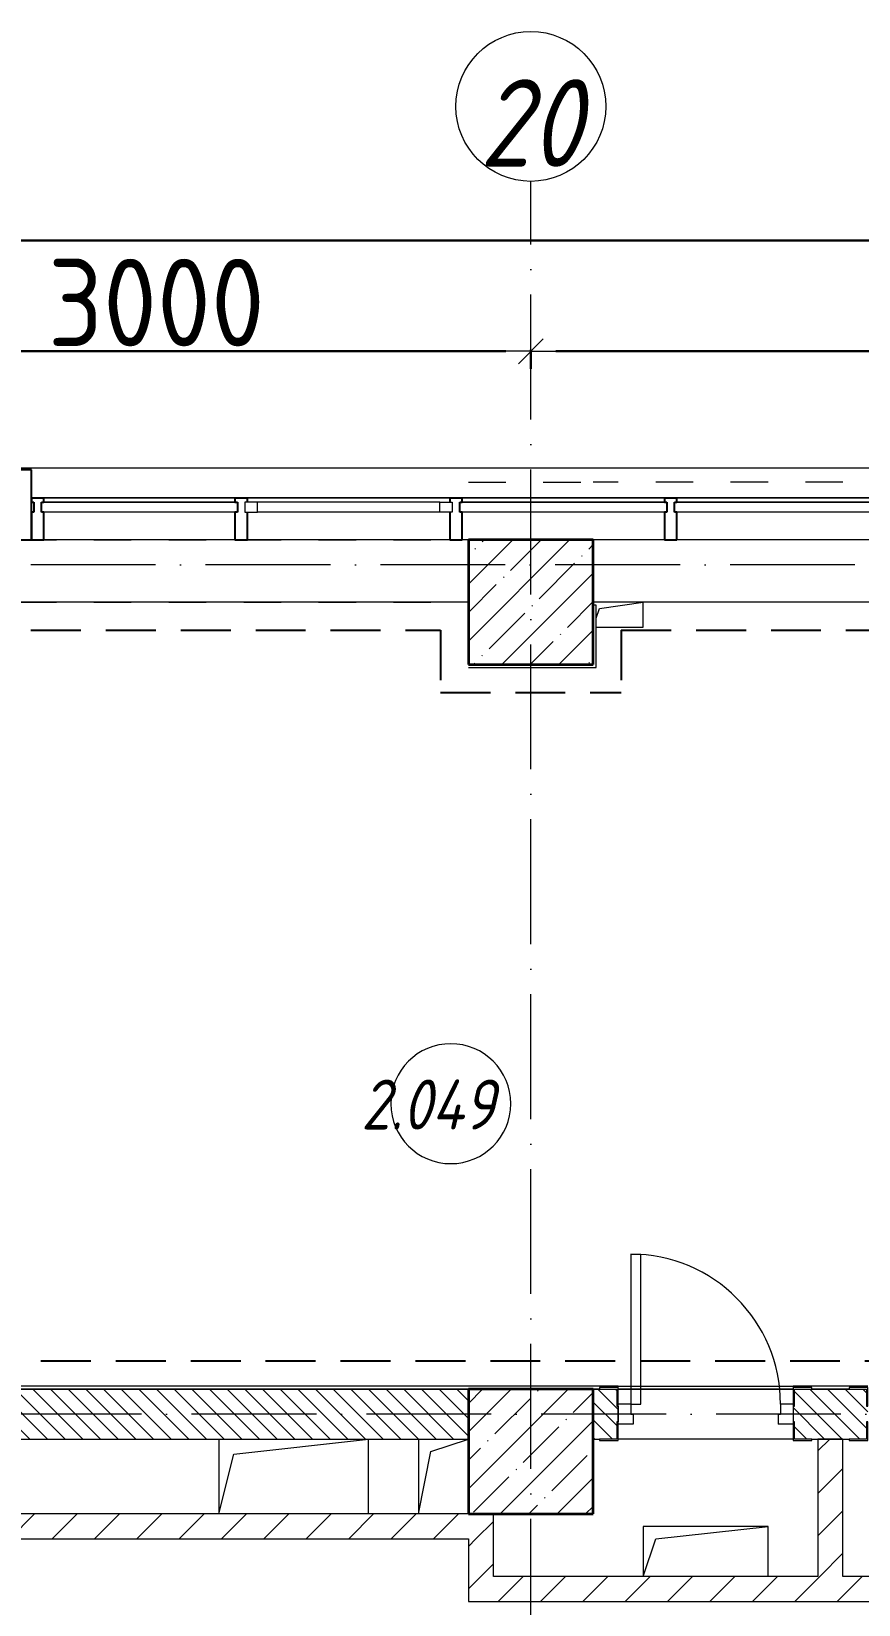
# Model space of a CAD drawing. Header units: millimetres. Extents: x -213536 to 1564669, y -45299 to 942238.
# Drawn here: x 235646 to 238958, y 219853 to 226150 of the extents above; entities that cross this region are included whole.
import ezdxf

# ---------------------------------------------------------------- set-up
doc = ezdxf.new("R2010")
doc.units = ezdxf.units.MM
for name, pattern in [('50_200_ШТРИХ_1Т_ш5_п1_п1_', [700, 500, -100, 0, -100]), ('Штрих короткий', [300, 150, -150]), ('Штриховая _2 мм - 1 мм_', [300, 200, -100])]:
    doc.linetypes.add(name, pattern=pattern)
for name, color, linetype, lineweight in [('0-1', 7, 'Continuous', 5), ('0-2', 7, 'Continuous', 9), ('Импосты витража', 7, 'Continuous', 9), ('Импосты витража-1', 7, 'Continuous', 25), ('Каркас_Импост', 7, 'Continuous', 13), ('Каркас_Импост-1', 7, 'Continuous', 9), ('Марки помещений', 7, 'Continuous', 9), ('Несущие колонны', 7, 'Continuous', 9), ('Несущие колонны-1', 7, 'Continuous', 35), ('Обобщенные модели', 7, 'Continuous', 9), ('Окна', 7, 'Continuous', 9), ('Оси', 7, 'Continuous', 9), ('Оси-1', 7, 'Continuous', 20), ('Оси-2', 7, '50_200_ШТРИХ_1Т_ш5_п1_п1_', 9), ('Остекление-1', 7, 'Continuous', 9), ('Открывание-1', 7, 'Continuous', 9), ('Панель', 7, 'Continuous', 13), ('Перемычка-1', 7, 'Штрих короткий', 9), ('Размеры', 7, 'Continuous', 15), ('Стены', 7, 'Continuous', 9), ('Стены-1', 7, 'Continuous', 13), ('Штриховка разреза-1', 7, 'Continuous', 9)]:
    doc.layers.add(name, color=color, linetype=linetype, lineweight=lineweight)
doc.layers.add('СТ-1_1', color=7, linetype='Штриховая _2 мм - 1 мм_', lineweight=90, true_color=0x888888)
doc.layers.get('0-2').off()
doc.styles.add('ISOCPEUR_I_1', font='isocpeui.ttf', dxfattribs={"width": 0.85, "height": 2.5})
doc.styles.add('ISOCPEUR_I_2', font='isocpeui.ttf', dxfattribs={"width": 0.85, "height": 2.3})
doc.styles.add('СПДС', font='isocpeur.ttf', dxfattribs={"width": 0.9})
doc.dimstyles.new('Размера А3', dxfattribs={"dimtxt": 200, "dimasz": 100, "dimexe": 70, "dimexo": 100, "dimgap": 20, "dimtad": 1, "dimdec": 0, "dimrnd": 10, "dimzin": 0, "dimdsep": 46, "dimtxsty": 'СПДС', "dimblk": 'ARROWHEAD_6', "dimcen": 1, "dimclrd": 256, "dimclre": 256, "dimclrt": 256, "dimazin": 0, "dimtfac": 1, "dimtdec": 0, "dimtmove": 2, "dimatfit": 3, "dimfxl": 1, "dimtolj": 1, "dimtzin": 0, "dimarcsym": 0})
pattern_1 = [(135, (0, 0), (-35.35534, -35.35534), [])]
pattern_2 = [(45, (0, 0), (-84.8528, 84.8528), [])]

# ---------------------------------------------------------------- blocks, each defined once
blk = doc.blocks.new('BSC_Колонна _Прямоугольная - 500х500-V69-АИ2_02_План отделки стен 2-го этажа _Часть 2_')
at = {"layer": 'Несущие колонны'}
h = blk.add_hatch(dxfattribs=at)
h.set_pattern_fill('FP_77', color=256, style=0, pattern_type=2)
h.set_pattern_definition([(45, (-31400, -7650), (-114.04925, 114.04925), []), (45, (-31285.95, -7650), (-114.04925, 114.04925), [201.613, -40.323, 3.353, -36.97])])
h.paths.add_polyline_path([(-250, -250), (250, -250), (250, 250), (-250, 250)], flags=0)
at = {"layer": 'Несущие колонны-1'}
for p, q in [((250, 250), (-250, 250)), ((-250, 250), (-250, -250)), ((250, -250), (250, 250)), ((-250, -250), (250, -250))]:
    blk.add_line(p, q, dxfattribs=at)
blk = doc.blocks.new('Дверь_СКБ_1Ст_Внутренняя_ШЕР - СОШ_Д-1__Дв_700x1800h_Технический шкаф ЭОМ и СС_EI30-28321866-АИ2_02_План отделки стен 2-го этажа _Часть 2_')
at = {"layer": 'Каркас_Импост'}
for p, q in [((-287.5, 40), (-337.5, 40)), ((-337.5, 31), (-337.5, -31)), ((-287.5, 40), (-287.5, 0)), ((-287.5, 0), (-277.5, 0)), ((-277.5, 0), (-277.5, -40)), ((302.5, 0), (312.5, 0)), ((302.5, 0), (302.5, -40)), ((362.5, 40), (312.5, 40)), ((312.5, 40), (312.5, 0)), ((362.5, 31), (362.5, -31)), ((-277.5, -40), (-337.5, -40)), ((362.5, -40), (302.5, -40))]:
    blk.add_line(p, q, dxfattribs=at)
at = {"layer": 'Открывание-1'}
blk.add_arc((-287.5, 40), 600, 360, 90, dxfattribs=at)
at = {"layer": 'Панель'}
for p, q in [((-287.5, 640), (-247.5, 640)), ((-287.5, 640), (-287.5, 40)), ((-247.5, 40), (-247.5, 640)), ((-287.5, 40), (-247.5, 40))]:
    blk.add_line(p, q, dxfattribs=at)
blk = doc.blocks.new('PNS_Панель прямоугольная1 - Нр_Стекло - 40мм-25374207-АИ2_02_План отделки стен 2-го этажа _Часть 2_')
at = {"layer": 'Остекление-1'}
for p, q in [((-405, 40), (405, 40)), ((-415, 0), (415, 0)), ((405, 0), (-405, 0))]:
    blk.add_line(p, q, dxfattribs=at)
blk = doc.blocks.new('PNS_Панель прямоугольная2 - Нр_Стекло - 40мм-26243285-АИ2_02_План отделки стен 2-го этажа _Часть 2_')
at = {"layer": 'Каркас_Импост'}
for p, q in [((-415, 0), (-415, 40)), ((-415, 40), (-365, 40)), ((-365, 40), (-365, 0)), ((415, 40), (365, 40)), ((365, 40), (365, 0)), ((415, 0), (415, 40)), ((-365, 0), (-415, 0)), ((365, 0), (415, 0))]:
    blk.add_line(p, q, dxfattribs=at)
at = {"layer": 'Каркас_Импост-1'}
for p, q in [((-365, 40), (365, 40)), ((-365, 0), (365, 0))]:
    blk.add_line(p, q, dxfattribs=at)
blk = doc.blocks.new('PNS_Панель прямоугольная1 - Нр_Стекло - 40мм-25374206-АИ2_02_План отделки стен 2-го этажа _Часть 2_')
at = {"layer": 'Остекление-1'}
for p, q in [((-382.5, 40), (382.5, 40)), ((-392.5, 0), (392.5, 0)), ((382.5, 0), (-382.5, 0))]:
    blk.add_line(p, q, dxfattribs=at)
blk = doc.blocks.new('Прямоугольный импост - Импост структурный с накладкой - 150мм-25669421-АИ2_02_План отделки стен 2-го этажа _Часть 2_')
at = {"layer": 'Импосты витража'}
for p, q in [((75665, -100), (76475, -100)), ((75665, -267), (76475, -267))]:
    blk.add_line(p, q, dxfattribs=at)
blk = doc.blocks.new('Прямоугольный импост - Импост структурный с накладкой - 150мм-V164-АИ2_02_План отделки стен 2-го этажа _Часть 2_')
at = {"layer": 'Импосты витража'}
for p, q in [((31935, 11467), (31125, 11467)), ((31150, 11300), (31125, 11300)), ((31935, 11300), (31650, 11300))]:
    blk.add_line(p, q, dxfattribs=at)
blk = doc.blocks.new('Прямоугольный импост - Импост структурный с накладкой - 150мм-25669420-АИ2_02_План отделки стен 2-го этажа _Часть 2_')
at = {"layer": 'Импосты витража'}
for p, q in [((74850, -100), (75615, -100)), ((74850, -267), (75615, -267))]:
    blk.add_line(p, q, dxfattribs=at)
blk = doc.blocks.new('Прямоугольный импост - Импост структурный с накладкой - 150мм-25647644-АИ2_02_План отделки стен 2-го этажа _Часть 2_')
at = {"layer": 'Импосты витража-1'}
for p, q in [((-25, 0), (-25, 17)), ((-25, 17), (25, 17)), ((-15, 0), (-25, 0)), ((-15, -40), (-15, 0)), ((25, 0), (15, 0)), ((15, 0), (15, -40)), ((25, 17), (25, 0)), ((-25, -150), (-25, -40)), ((-25, -40), (-15, -40)), ((15, -40), (25, -40)), ((25, -40), (25, -150)), ((25, -150), (-25, -150))]:
    blk.add_line(p, q, dxfattribs=at)
blk = doc.blocks.new('Прямоугольный импост - Импост структурный с накладкой - 150мм-25647633-АИ2_02_План отделки стен 2-го этажа _Часть 2_')
at = {"layer": 'Импосты витража-1'}
for p, q in [((-25, 0), (-25, 17)), ((-25, 17), (25, 17)), ((-15, 0), (-25, 0)), ((-15, -40), (-15, 0)), ((25, 17), (25, 0)), ((-25, -150), (-25, -40)), ((-25, -40), (-15, -40)), ((25, -40), (25, -150)), ((25, -150), (-25, -150))]:
    blk.add_line(p, q, dxfattribs=at)
blk = doc.blocks.new('Прямоугольный импост - Импост структурный с накладкой - 150мм-V150-АИ2_02_План отделки стен 2-го этажа _Часть 2_')
at = {"layer": 'Импосты витража-1'}
for p, q in [((-25, 0), (-25, 17)), ((-25, 17), (25, 17)), ((25, 0), (15, 0)), ((15, 0), (15, -40)), ((25, 17), (25, 0)), ((-25, -150), (-25, -40)), ((15, -40), (25, -40)), ((25, -40), (25, -150)), ((25, -150), (-25, -150))]:
    blk.add_line(p, q, dxfattribs=at)
blk = doc.blocks.new('Прямоугольный импост - Откос НВФ_50х280 мм-25985587-АИ2_02_План отделки стен 2-го этажа _Часть 2_')
at = {"layer": 'Импосты витража-1'}
for p, q in [((-50, 130), (0, 130)), ((-50, -150), (-50, 130)), ((0, 130), (0, -144)), ((0, -150), (-50, -150))]:
    blk.add_line(p, q, dxfattribs=at)
blk = doc.blocks.new('Проем_Дверь_Прямоугольный - 1800х2700h_оконные проемы-25805030-АИ2_02_План отделки стен 2-го этажа _Часть 2_')
at = {"layer": 'Перемычка-1'}
for p, q in [((900, 125), (-900, 125)), ((900, -125), (-900, -125))]:
    blk.add_line(p, q, dxfattribs=at)
blk = doc.blocks.new('Проем_Дверь_Прямоугольный - 500х2700h_оконные проемы-30605588-АИ2_02_План отделки стен 2-го этажа _Часть 2_')
at = {"layer": 'Перемычка-1'}
for p, q in [((250, 115), (-250, 115)), ((250, -115), (-250, -115))]:
    blk.add_line(p, q, dxfattribs=at)
blk = doc.blocks.new('Проем_Дверь_Прямоугольный - 5500х2700h_оконные проемы-30617494-АИ2_02_План отделки стен 2-го этажа _Часть 2_')
at = {"layer": 'Перемычка-1'}
for p, q in [((2750, 115), (-2750, 115)), ((2750, -115), (-2750, -115))]:
    blk.add_line(p, q, dxfattribs=at)
blk = doc.blocks.new('Фахверк_СКБ_Уголок - 200_3960_зеркало-28268689-АИ2_02_План отделки стен 2-го этажа _Часть 2_')
at = {"layer": 'Обобщенные модели'}
for p, q in [((200, 156), (125, 156)), ((125, 156), (125, 81)), ((131, 81), (131, 150)), ((131, 150), (200, 150)), ((200, 150), (200, 156)), ((125, 81), (131, 81)), ((131, 19), (125, 19)), ((125, 19), (125, -56)), ((131, -50), (131, 19)), ((125, -56), (200, -56)), ((200, -50), (131, -50)), ((200, -56), (200, -50))]:
    blk.add_line(p, q, dxfattribs=at)
blk = doc.blocks.new('Фахверк_СКБ_Уголок - 200_3960-28268576-АИ2_02_План отделки стен 2-го этажа _Часть 2_')
at = {"layer": 'Обобщенные модели'}
for p, q in [((200, 156), (125, 156)), ((125, 156), (125, 81)), ((131, 81), (131, 150)), ((131, 150), (200, 150)), ((200, 150), (200, 156)), ((125, 81), (131, 81)), ((131, 19), (125, 19)), ((125, 19), (125, -56)), ((131, -50), (131, 19)), ((125, -56), (200, -56)), ((200, -50), (131, -50)), ((200, -56), (200, -50))]:
    blk.add_line(p, q, dxfattribs=at)
blk = doc.blocks.new('AR_Отверстие прямоугольное _в плите_ - AR_Отверстие прямоугольное _в плите_-V189-АИ2_02_План отделки стен 2-го этажа _Часть 2_')
at = {"layer": 'Обобщенные модели'}
for p, q in [((250, 100), (-250, 100)), ((-250, 100), (-250, -100)), ((-200, 50), (250, 100)), ((250, -100), (250, 100)), ((-250, -100), (-200, 50))]:
    blk.add_line(p, q, dxfattribs=at)
blk = doc.blocks.new('AR_Отверстие прямоугольное _в плите_ - AR_Отверстие прямоугольное _в плите_-V213-АИ2_02_План отделки стен 2-го этажа _Часть 2_')
at = {"layer": 'Обобщенные модели'}
for p, q in [((-88, -14), (-75, 25)), ((-75, 25), (100, 50)), ((100, -50), (100, 50)), ((-88, -50), (100, -50))]:
    blk.add_line(p, q, dxfattribs=at)
blk = doc.blocks.new('AR_Отверстие прямоугольное _в плите_ - AR_Отверстие прямоугольное _в плите_-V223-АИ2_02_План отделки стен 2-го этажа _Часть 2_')
at = {"layer": 'Обобщенные модели'}
for p, q in [((-100, 150), (-100, -150)), ((-50, 100), (100, 150)), ((-100, -150), (-50, 100))]:
    blk.add_line(p, q, dxfattribs=at)
blk = doc.blocks.new('AR_Отверстие прямоугольное _в плите_ - AR_Отверстие прямоугольное _в плите_-V227-АИ2_02_План отделки стен 2-го этажа _Часть 2_')
at = {"layer": 'Обобщенные модели'}
for p, q in [((-300, 150), (-300, -150)), ((-240, 90), (300, 150)), ((300, -150), (300, 150)), ((-300, -150), (-240, 90))]:
    blk.add_line(p, q, dxfattribs=at)
blk = doc.blocks.new('Отлив_СКБ - Отлив витража_120_НВФ-31885513-АИ2_02_План отделки стен 2-го этажа _Часть 2_')
at = {"layer": 'Окна'}
for p, q in [((7800, 120), (0, 120)), ((50, 2), (7750, 2))]:
    blk.add_line(p, q, dxfattribs=at)
blk = doc.blocks.new('0125-Р-ОО-Ш2-АР-о_23_10_2024_rvt-1-АИ2_02_План отделки стен 2-го этажа _Часть 2_')
at = {"layer": 'Несущие колонны'}
h = blk.add_hatch(dxfattribs=at)
h.set_pattern_fill('FP_1', color=256, style=0, pattern_type=2)
h.set_pattern_definition([(45, (0, 0), (-114.04925, 114.04925), []), (45, (114.05, 0), (-114.04925, 114.04925), [201.612, -40.322, 3.353, -36.97])])
h.paths.add_polyline_path([(31150, 10800), (31650, 10800), (31650, 11300), (31150, 11300)], flags=0)
at = {"layer": 'Штриховка разреза-1'}
h = blk.add_hatch(dxfattribs=at)
h.set_pattern_fill('FP_2', color=256, style=0, pattern_type=2)
h.set_pattern_definition(pattern_1)
h.paths.add_polyline_path([(31150, 7700), (31150, 7900), (28650, 7900), (28650, 7700)], flags=0)
h = blk.add_hatch(dxfattribs=at)
h.set_pattern_fill('FP_2', color=256, style=0, pattern_type=2)
h.set_pattern_definition(pattern_1)
h.paths.add_polyline_path([(36825, 7700), (37150, 7700), (37150, 7900), (36756, 7900), (36756, 7831), (36750, 7831), (36750, 7769), (36756, 7769), (36756, 7700)], flags=0)
h.paths.add_polyline_path([(35044, 7700), (35044, 7769), (35050, 7769), (35050, 7831), (35044, 7831), (35044, 7900), (33456, 7900), (33456, 7831), (33450, 7831), (33450, 7769), (33456, 7769), (33456, 7700), (34975, 7700)], flags=0)
h.paths.add_polyline_path([(32744, 7700), (32744, 7769), (32750, 7769), (32750, 7831), (32744, 7831), (32744, 7900), (32456, 7900), (32456, 7831), (32450, 7831), (32450, 7769), (32456, 7769), (32456, 7700), (32675, 7700)], flags=0)
h.paths.add_polyline_path([(31675, 7700), (31744, 7700), (31744, 7769), (31750, 7769), (31750, 7831), (31744, 7831), (31744, 7900), (31650, 7900), (31650, 7700)], flags=0)
h = blk.add_hatch(dxfattribs=at)
h.set_pattern_fill('FP_3', color=256, style=0, pattern_type=2)
h.set_pattern_definition(pattern_2)
h.paths.add_polyline_path([(32650, 7150), (32650, 7700), (32550, 7700), (32550, 7150)], flags=0)
h = blk.add_hatch(dxfattribs=at)
h.set_pattern_fill('FP_3', color=256, style=0, pattern_type=2)
h.set_pattern_definition(pattern_2)
h.paths.add_polyline_path([(28150, 7300), (31250, 7300), (31250, 7400), (28150, 7400)], flags=0)
h = blk.add_hatch(dxfattribs=at)
h.set_pattern_fill('FP_3', color=256, style=0, pattern_type=2)
h.set_pattern_definition(pattern_2)
h.paths.add_polyline_path([(31250, 7150), (31250, 7300), (31150, 7300), (31150, 7150)], flags=0)
h = blk.add_hatch(dxfattribs=at)
h.set_pattern_fill('FP_3', color=256, style=0, pattern_type=2)
h.set_pattern_definition(pattern_2)
h.paths.add_polyline_path([(33234.9, 7050), (33550, 7050), (33550, 7150), (31150, 7150), (31150, 7050), (31370.9, 7050)], flags=0)
at = {"layer": 'Несущие колонны-1'}
for p, q in [((31650, 11300), (31150, 11300)), ((31150, 11300), (31150, 10800)), ((31650, 10800), (31650, 11300)), ((31150, 10800), (31650, 10800))]:
    blk.add_line(p, q, dxfattribs=at)
at = {"layer": 'Стены'}
for p, q in [((31150, 11050), (29350, 11050)), ((37150, 11050), (31650, 11050)), ((31750, 7900), (32450, 7900)), ((32450, 7700), (31750, 7700))]:
    blk.add_line(p, q, dxfattribs=at)
at = {"layer": 'Стены-1'}
for p, q in [((31150, 7900), (28650, 7900)), ((31675, 7900), (31650, 7900)), ((32675, 7900), (32525, 7900)), ((31750, 7769), (31750, 7831)), ((32450, 7831), (32450, 7769)), ((28650, 7700), (31150, 7700)), ((31650, 7700), (31675, 7700)), ((32525, 7700), (32675, 7700)), ((32650, 7700), (32550, 7700)), ((32550, 7700), (32550, 7150)), ((32650, 7150), (32650, 7700)), ((31150, 7400), (28650, 7400)), ((31250, 7300), (31250, 7400)), ((28150, 7300), (31150, 7300)), ((31150, 7300), (31150, 7150)), ((31250, 7150), (31250, 7300)), ((31150, 7150), (31150, 7050)), ((32550, 7150), (31250, 7150)), ((33550, 7150), (32650, 7150)), ((31150, 7050), (33550, 7050))]:
    blk.add_line(p, q, dxfattribs=at)
at = {"layer": '0-2'}
for name, p in [('Отлив_СКБ - Отлив витража_120_НВФ-31885513-АИ2_02_План отделки стен 2-го этажа _Часть 2_', (29350, 11467)), ('Проем_Дверь_Прямоугольный - 5500х2700h_оконные проемы-30617494-АИ2_02_План отделки стен 2-го этажа _Часть 2_', (34400, 11415)), ('Прямоугольный импост - Импост структурный с накладкой - 150мм-V164-АИ2_02_План отделки стен 2-го этажа _Часть 2_', (0, 0)), ('AR_Отверстие прямоугольное _в плите_ - AR_Отверстие прямоугольное _в плите_-V213-АИ2_02_План отделки стен 2-го этажа _Часть 2_', (31750, 11000)), ('Дверь_СКБ_1Ст_Внутренняя_ШЕР - СОШ_Д-1__Дв_700x1800h_Технический шкаф ЭОМ и СС_EI30-28321866-АИ2_02_План отделки стен 2-го этажа _Часть 2_', (32087.5, 7800)), ('BSC_Колонна _Прямоугольная - 500х500-V69-АИ2_02_План отделки стен 2-го этажа _Часть 2_', (31400, 7650)), ('Фахверк_СКБ_Уголок - 200_3960-28268576-АИ2_02_План отделки стен 2-го этажа _Часть 2_', (32325, 7750)), ('AR_Отверстие прямоугольное _в плите_ - AR_Отверстие прямоугольное _в плите_-V227-АИ2_02_План отделки стен 2-го этажа _Часть 2_', (30450, 7550)), ('AR_Отверстие прямоугольное _в плите_ - AR_Отверстие прямоугольное _в плите_-V223-АИ2_02_План отделки стен 2-го этажа _Часть 2_', (31050, 7550)), ('AR_Отверстие прямоугольное _в плите_ - AR_Отверстие прямоугольное _в плите_-V189-АИ2_02_План отделки стен 2-го этажа _Часть 2_', (32100, 7250))]:
    blk.add_blockref(name, p, dxfattribs=at)
at = {"layer": '0-2', "extrusion": (0, 0, -1)}
for name, p in [('Прямоугольный импост - Откос НВФ_50х280 мм-25985587-АИ2_02_План отделки стен 2-го этажа _Часть 2_', (-29350, 11450)), ('Прямоугольный импост - Импост структурный с накладкой - 150мм-25647644-АИ2_02_План отделки стен 2-го этажа _Часть 2_', (-29425, 11450)), ('Прямоугольный импост - Импост структурный с накладкой - 150мм-V150-АИ2_02_План отделки стен 2-го этажа _Часть 2_', (-30240, 11450)), ('Прямоугольный импост - Импост структурный с накладкой - 150мм-25647633-АИ2_02_План отделки стен 2-го этажа _Часть 2_', (-31100, 11450)), ('Прямоугольный импост - Импост структурный с накладкой - 150мм-25647644-АИ2_02_План отделки стен 2-го этажа _Часть 2_', (-31960, 11450))]:
    blk.add_blockref(name, p, dxfattribs=at)
at = {"layer": '0-2', "rotation": 180}
for name, p in [('Проем_Дверь_Прямоугольный - 500х2700h_оконные проемы-30605588-АИ2_02_План отделки стен 2-го этажа _Часть 2_', (31400, 11415)), ('Прямоугольный импост - Импост структурный с накладкой - 150мм-25669420-АИ2_02_План отделки стен 2-го этажа _Часть 2_', (105065, 11200)), ('Прямоугольный импост - Импост структурный с накладкой - 150мм-25669421-АИ2_02_План отделки стен 2-го этажа _Часть 2_', (106740, 11200)), ('Прямоугольный импост - Импост структурный с накладкой - 150мм-25669421-АИ2_02_План отделки стен 2-го этажа _Часть 2_', (108460, 11200)), ('PNS_Панель прямоугольная1 - Нр_Стекло - 40мм-25374206-АИ2_02_План отделки стен 2-го этажа _Часть 2_', (29832.5, 11450)), ('PNS_Панель прямоугольная2 - Нр_Стекло - 40мм-26243285-АИ2_02_План отделки стен 2-го этажа _Часть 2_', (30670, 11450)), ('PNS_Панель прямоугольная1 - Нр_Стекло - 40мм-25374207-АИ2_02_План отделки стен 2-го этажа _Часть 2_', (31530, 11450)), ('PNS_Панель прямоугольная1 - Нр_Стекло - 40мм-25374207-АИ2_02_План отделки стен 2-го этажа _Часть 2_', (32390, 11450)), ('Проем_Дверь_Прямоугольный - 1800х2700h_оконные проемы-25805030-АИ2_02_План отделки стен 2-го этажа _Часть 2_', (30250, 11175)), ('Фахверк_СКБ_Уголок - 200_3960_зеркало-28268689-АИ2_02_План отделки стен 2-го этажа _Часть 2_', (31875, 7850)), ('Фахверк_СКБ_Уголок - 200_3960_зеркало-28268689-АИ2_02_План отделки стен 2-го этажа _Часть 2_', (32875, 7850))]:
    blk.add_blockref(name, p, dxfattribs=at)
blk = doc.blocks.new('AI_Марка_Помещение_х1__Общий_E___ISO-2_1K_ - Номер-16210215-АИ2_02_План отделки стен 2-го этажа _Часть 2_')
at = {"layer": 'Марки помещений'}
for start, end in [(360, 180), (180, 360)]:
    blk.add_arc((0.039, 0.312), 2.4, start, end, dxfattribs=at)
blk = doc.blocks.new('Ось сетки - Круг_Ø6_00__ISO-2_5_0_9K_-16731441-АИ2_02_План отделки стен 2-го этажа _Часть 2_')
at = {"layer": 'Оси-1'}
blk.add_circle((0, 0), 3, dxfattribs=at)
blk = doc.blocks.new('ARROWHEAD_6')
at = {"color": 0, "linetype": 'Continuous'}
for p, q in [((0, 0), (-1, 0)), ((-0.5, -0.5), (0.5, 0.5))]:
    blk.add_line(p, q, dxfattribs=at)
blk = doc.blocks.new('*D3073')
at = {"layer": 'Defpoints', "color": 0, "transparency": 16777216}
for p in [(234645.6, 224975.8), (237645.6, 224975.8), (237645.6, 224869.7)]:
    blk.add_point(p, dxfattribs=at)
at = {"layer": 'Размеры', "lineweight": -2, "transparency": 16777216}
for p, q in [((234645.6, 224875.8), (234645.6, 224799.7)), ((237645.6, 224875.8), (237645.6, 224799.7)), ((234745.6, 224869.7), (237545.6, 224869.7))]:
    blk.add_line(p, q, dxfattribs=at)
at = {"layer": 'Размеры', "lineweight": -2, "transparency": 16777216, "xscale": 100, "yscale": 100, "zscale": 100, "rotation": 180}
blk.add_blockref('ARROWHEAD_6', (234645.6, 224869.7), dxfattribs=at)
at = {"layer": 'Размеры', "lineweight": -2, "transparency": 16777216, "xscale": 100, "yscale": 100, "zscale": 100}
blk.add_blockref('ARROWHEAD_6', (237645.6, 224869.7), dxfattribs=at)
at = {"layer": 'Размеры', "lineweight": 25, "transparency": 16777216, "insert": (236145.6, 225064.7), "char_height": 350, "width": 2.488, "attachment_point": 5, "style": 'СПДС'}
blk.add_mtext('\\A1;3000', dxfattribs=at)
blk = doc.blocks.new('*D3074')
at = {"layer": 'Defpoints', "color": 0, "transparency": 16777216}
for p in [(237645.6, 224975.8), (243645.6, 224975.8), (243645.6, 224869.7)]:
    blk.add_point(p, dxfattribs=at)
at = {"layer": 'Размеры', "lineweight": -2, "transparency": 16777216}
for p, q in [((237645.6, 224875.8), (237645.6, 224799.7)), ((243645.6, 224875.8), (243645.6, 224799.7)), ((237745.6, 224869.7), (243545.6, 224869.7))]:
    blk.add_line(p, q, dxfattribs=at)
at = {"layer": 'Размеры', "lineweight": -2, "transparency": 16777216, "xscale": 100, "yscale": 100, "zscale": 100, "rotation": 180}
blk.add_blockref('ARROWHEAD_6', (237645.6, 224869.7), dxfattribs=at)
at = {"layer": 'Размеры', "lineweight": -2, "transparency": 16777216, "xscale": 100, "yscale": 100, "zscale": 100}
blk.add_blockref('ARROWHEAD_6', (243645.6, 224869.7), dxfattribs=at)
at = {"layer": 'Размеры', "lineweight": 25, "transparency": 16777216, "insert": (240645.6, 225064.7), "char_height": 350, "width": 2.488, "attachment_point": 5, "style": 'СПДС'}
blk.add_mtext('\\A1;6000', dxfattribs=at)
blk = doc.blocks.new('*D3086')
at = {"layer": 'Defpoints', "color": 0, "transparency": 16777216}
for p in [(234645.6, 225419.6), (280745.6, 225313.5), (280745.6, 224279.9)]:
    blk.add_point(p, dxfattribs=at)
at = {"layer": 'Размеры', "lineweight": -2, "transparency": 16777216}
for p, q in [((280745.6, 224379.9), (280745.6, 225383.5)), ((234645.6, 225319.6), (234645.6, 225243.5)), ((234745.6, 225313.5), (280645.6, 225313.5))]:
    blk.add_line(p, q, dxfattribs=at)
at = {"layer": 'Размеры', "lineweight": -2, "transparency": 16777216, "xscale": 100, "yscale": 100, "zscale": 100, "rotation": 180}
blk.add_blockref('ARROWHEAD_6', (234645.6, 225313.5), dxfattribs=at)
at = {"layer": 'Размеры', "lineweight": -2, "transparency": 16777216, "xscale": 100, "yscale": 100, "zscale": 100}
blk.add_blockref('ARROWHEAD_6', (280745.6, 225313.5), dxfattribs=at)
at = {"layer": 'Размеры', "lineweight": 25, "transparency": 16777216, "insert": (257695.6, 225508.5), "char_height": 350, "width": 2.997, "attachment_point": 5, "style": 'СПДС'}
blk.add_mtext('\\A1;46100', dxfattribs=at)
blk = doc.blocks.new('Оси1')
at = {"layer": 'Оси-2'}
for p, q in [((237645.6, 210594.5), (237645.6, 225549.9)), ((312453.9, 224015.2), (203926.8, 224015.2)), ((297695.6, 220615.2), (203926.8, 220615.2))]:
    blk.add_line(p, q, dxfattribs=at)
at = {"layer": 'Оси-1', "xscale": 99.99999999999993, "yscale": 99.99999999999993, "zscale": 99.99999999999993}
blk.add_blockref('Ось сетки - Круг_Ø6_00__ISO-2_5_0_9K_-16731441-АИ2_02_План отделки стен 2-го этажа _Часть 2_', (237645.6, 225849.9), dxfattribs=at)
at = {"layer": 'Оси', "insert": (237440.7, 225958.6), "char_height": 350, "width": 404.05, "attachment_point": 1, "style": 'ISOCPEUR_I_1'}
blk.add_mtext('20', dxfattribs=at)
at = {"layer": 'Размеры', "lineweight": 25}
for base, p1, p2, picture, middle in [((280745.6, 225313.5), (234645.6, 225419.6), (280745.6, 224279.9), '*D3086', (257695.6, 225508.5)), ((237645.6, 224869.7), (234645.6, 224975.8), (237645.6, 224975.8), '*D3073', (236145.6, 225064.7)), ((243645.6, 224869.7), (237645.6, 224975.8), (243645.6, 224975.8), '*D3074', (240645.6, 225064.7))]:
    dim = blk.add_linear_dim(base=base, p1=p1, p2=p2, dimstyle='Размера А3', override={"dimtxt": 350}, dxfattribs=at)
    dim.commit()
    dim.dimension.update_dxf_attribs({"geometry": picture, "text_midpoint": middle})

msp = doc.modelspace()

# ---------------------------------------------------------------- linework, layer by layer
at = {"layer": 'СТ-1_1', "lineweight": 25}
for p, q in [((235343.6, 223753.2), (237283.6, 223753.2)), ((237283.6, 223753.2), (237283.6, 223503.2)), ((238007.6, 223753.2), (243283.6, 223753.2)), ((238007.6, 223753.2), (238007.6, 223503.2)), ((237283.6, 223503.2), (238007.6, 223503.2)), ((246983.6, 220827.2), (230583.6, 220827.2))]:
    msp.add_line(p, q, dxfattribs=at)
at = {"layer": 'Стены'}
for p, q in [((237995.6, 220727.2), (238695.6, 220727.2)), ((238695.6, 220715.2), (237995.6, 220715.2))]:
    msp.add_line(p, q, dxfattribs=at)
at = {"layer": 'Стены-1'}
for p, q in [((237895.6, 223853.2), (237895.6, 223615.2)), ((237907.6, 223853.2), (237895.6, 223853.2)), ((237907.6, 223603.2), (237907.6, 223853.2)), ((237895.6, 223615.2), (237395.6, 223615.2)), ((237395.6, 223603.2), (237907.6, 223603.2)), ((237995.6, 220727.2), (233970.6, 220727.2)), ((234895.6, 220715.2), (237395.6, 220715.2)), ((237895.6, 220715.2), (237920.6, 220715.2)), ((237995.6, 220721.2), (237995.6, 220727.2)), ((238995.6, 220727.2), (238695.6, 220727.2)), ((238695.6, 220727.2), (238695.6, 220721.2)), ((238770.6, 220715.2), (238920.6, 220715.2))]:
    msp.add_line(p, q, dxfattribs=at)

# ---------------------------------------------------------------- block references
at = {"color": 2, "lineweight": 30}
msp.add_blockref('Оси1', (0, 0), dxfattribs=at)
at = {"layer": '0-1'}
msp.add_blockref('0125-Р-ОО-Ш2-АР-о_23_10_2024_rvt-1-АИ2_02_План отделки стен 2-го этажа _Часть 2_', (206245.6, 212815.2), dxfattribs=at)
at = {"layer": 'Марки помещений', "xscale": 99.99999999999993, "yscale": 99.99999999999993, "zscale": 99.99999999999993}
msp.add_blockref('AI_Марка_Помещение_х1__Общий_E___ISO-2_1K_ - Номер-16210215-АИ2_02_План отделки стен 2-го этажа _Часть 2_', (237321.2, 221826.4), dxfattribs=at)

# ---------------------------------------------------------------- texts
at = {"layer": 'Марки помещений', "insert": (236965.6, 221954.3), "char_height": 200, "width": 817.721, "attachment_point": 1, "style": 'ISOCPEUR_I_2'}
msp.add_mtext('2.049', dxfattribs=at)

doc.saveas('drawing.dxf')
